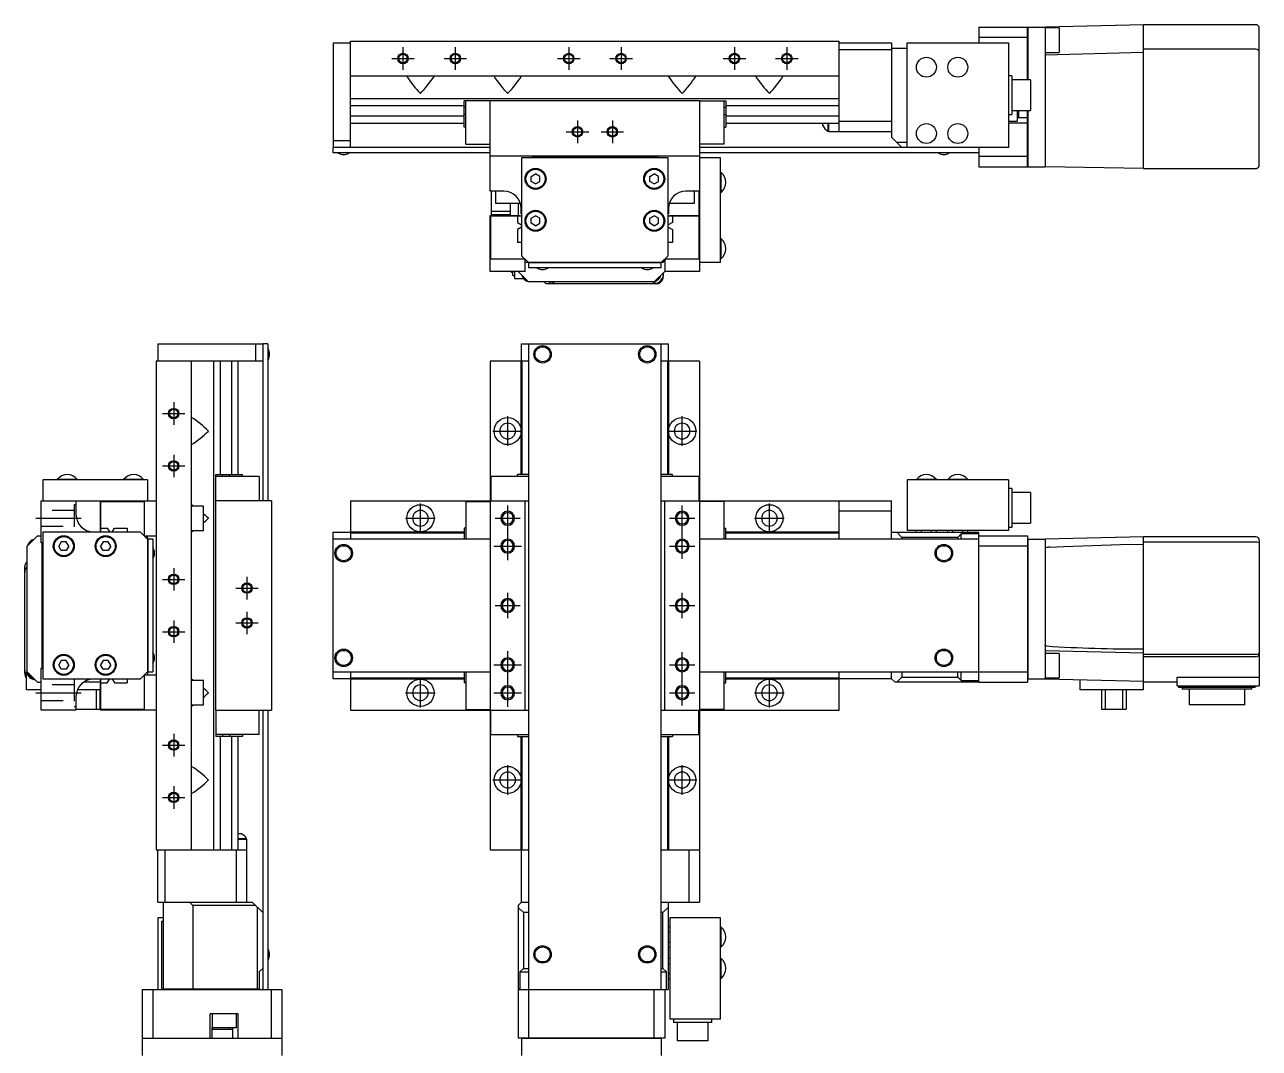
# Model space of a CAD drawing. Extents: x 0 to 723, y -8 to 457.
# Drawn here: x 0 to 353.8, y 163.8 to 457.2 of the extents above; entities that cross this region are included whole.
import ezdxf

# ---------------------------------------------------------------- set-up
doc = ezdxf.new("R2010")
doc.units = 0
doc.header["$LTSCALE"] = 0.5
doc.linetypes.add('CENTER', pattern=[50.8, 31.75, -6.35, 6.35, -6.35])
doc.linetypes.add('DASHED', pattern=[19.05, 12.7, -6.35])
for name, color, linetype in [('MSM_CENTER', 1, 'CENTER'), ('MSM_CONTINUOUS', 7, 'CONTINUOUS'), ('MSM_DASHED', 4, 'DASHED'), ('MSM_NARROW', 5, 'CONTINUOUS')]:
    doc.layers.add(name, color=color, linetype=linetype)

msp = doc.modelspace()

# ---------------------------------------------------------------- linework, layer by layer
at = {"layer": 'MSM_CENTER'}
for p, q in [((108.41, 450.7), (108.41, 444.25)), ((123.41, 450.7), (123.41, 444.25)), ((155.91, 450.7), (155.91, 444.25)), ((170.91, 450.7), (170.91, 444.25)), ((203.41, 450.7), (203.41, 444.25)), ((218.41, 450.7), (218.41, 444.25)), ((105.18, 447.48), (111.64, 447.48)), ((120.18, 447.48), (126.64, 447.48)), ((152.68, 447.48), (159.14, 447.48)), ((167.68, 447.48), (174.14, 447.48)), ((200.18, 447.48), (206.64, 447.48)), ((215.18, 447.48), (221.64, 447.48)), ((158.41, 429.7), (158.41, 423.25)), ((168.41, 429.7), (168.41, 423.25)), ((155.18, 426.48), (161.64, 426.48)), ((165.18, 426.48), (171.64, 426.48)), ((42.7, 348.95), (42.7, 342.49)), ((39.47, 345.72), (45.93, 345.72)), ((138.41, 336.47), (138.41, 344.97)), ((188.41, 336.47), (188.41, 344.97)), ((134.16, 340.72), (142.66, 340.72)), ((184.16, 340.72), (192.66, 340.72)), ((42.7, 333.95), (42.7, 327.49)), ((39.47, 330.72), (45.93, 330.72)), ((113.41, 311.47), (113.41, 319.97)), ((138.41, 303.72), (138.41, 319.34)), ((188.41, 304.1), (188.41, 319.34)), ((213.41, 311.47), (213.41, 319.97)), ((3.2, 315.72), (16.2, 315.72)), ((109.16, 315.72), (117.66, 315.72)), ((134.79, 315.72), (142.03, 315.72)), ((184.79, 315.72), (192.03, 315.72)), ((209.16, 315.72), (217.66, 315.72)), ((134.41, 307.72), (142.41, 307.72)), ((184.79, 307.72), (192.03, 307.72)), ((42.7, 301.45), (42.7, 294.99)), ((39.47, 298.22), (45.93, 298.22)), ((63.7, 298.95), (63.7, 292.49)), ((60.47, 295.72), (66.93, 295.72)), ((138.41, 287.1), (138.41, 294.34)), ((188.41, 287.1), (188.41, 294.34)), ((134.79, 290.72), (142.03, 290.72)), ((184.79, 290.72), (192.03, 290.72)), ((63.7, 288.95), (63.7, 282.49)), ((39.47, 283.22), (45.93, 283.22)), ((42.7, 286.45), (42.7, 279.99)), ((60.47, 285.72), (66.93, 285.72)), ((138.41, 261.72), (138.41, 277.72)), ((188.41, 262.1), (188.41, 277.34)), ((134.41, 273.72), (142.41, 273.72)), ((184.79, 273.72), (192.03, 273.72)), ((113.41, 261.47), (113.41, 269.97)), ((213.41, 261.47), (213.41, 269.97)), ((3.2, 265.72), (16.2, 265.72)), ((109.16, 265.72), (117.66, 265.72)), ((134.41, 265.72), (142.41, 265.72)), ((184.79, 265.72), (192.03, 265.72)), ((209.16, 265.72), (217.66, 265.72)), ((42.7, 253.95), (42.7, 247.49)), ((39.47, 250.72), (45.93, 250.72)), ((138.41, 236.47), (138.41, 244.97)), ((188.41, 236.47), (188.41, 244.97)), ((134.16, 240.72), (142.66, 240.72)), ((184.16, 240.72), (192.66, 240.72)), ((42.7, 238.95), (42.7, 232.49)), ((39.47, 235.72), (45.93, 235.72))]:
    msp.add_line(p, q, dxfattribs=at)
at = {"layer": 'MSM_CONTINUOUS'}
for p, q in [((273.41, 456.48), (287.41, 456.48)), ((273.41, 456.48), (273.41, 451.98)), ((287.41, 456.38), (287.51, 456.48)), ((287.41, 441.4), (287.41, 456.48)), ((287.51, 456.48), (292.41, 456.48)), ((287.51, 456.48), (287.51, 441.4)), ((320.61, 457.18), (292.41, 456.48)), ((292.41, 456.48), (292.41, 416.48)), ((352.81, 457.18), (320.61, 457.18)), ((320.61, 415.98), (320.61, 457.18)), ((287.41, 453.48), (273.41, 453.48)), ((296.41, 456.24), (292.41, 456.24)), ((296.41, 456.24), (296.41, 449.24)), ((353.81, 416.98), (353.81, 456.18)), ((88.41, 451.98), (93.41, 451.98)), ((88.41, 451.98), (88.41, 421.98)), ((93.41, 452.48), (233.41, 452.48)), ((93.41, 421.98), (93.41, 452.48)), ((233.41, 426.48), (233.41, 452.48)), ((233.41, 451.98), (248.41, 451.98)), ((248.41, 449.98), (233.41, 449.98)), ((248.41, 451.98), (248.41, 424.98)), ((248.41, 450.48), (252.91, 450.48)), ((252.91, 421.98), (252.91, 451.98)), ((252.91, 451.98), (281.91, 451.98)), ((281.91, 451.98), (281.91, 421.98)), ((352.81, 450.18), (320.61, 450.18)), ((292.41, 449.24), (296.41, 449.24)), ((320.61, 449.18), (292.41, 448.48)), ((93.41, 442.48), (233.41, 442.48)), ((109.67, 442.48), (109.51, 442.35)), ((117.15, 442.48), (117.31, 442.35)), ((134.67, 442.48), (134.51, 442.35)), ((142.15, 442.48), (142.31, 442.35)), ((184.67, 442.48), (184.51, 442.35)), ((192.15, 442.48), (192.31, 442.35)), ((209.67, 442.48), (209.51, 442.35)), ((217.15, 442.48), (217.31, 442.35)), ((282.91, 442.48), (281.91, 442.48)), ((282.91, 442.48), (282.91, 431.48)), ((288.21, 441.4), (282.91, 441.4)), ((288.21, 441.4), (288.21, 432.55)), ((93.41, 435.98), (233.41, 435.98)), ((125.91, 427.78), (125.91, 435.38)), ((133.41, 435.38), (125.91, 435.38)), ((126.41, 422.98), (126.41, 435.38)), ((133.41, 435.48), (193.41, 435.48)), ((133.41, 409.48), (133.41, 435.48)), ((193.41, 435.48), (193.41, 386.48)), ((193.41, 435.38), (200.91, 435.38)), ((200.41, 422.98), (200.41, 435.38)), ((200.91, 435.38), (200.91, 427.78)), ((93.41, 434.01), (125.91, 434.01)), ((126.41, 433.5), (125.91, 433.5)), ((200.41, 433.5), (200.91, 433.5)), ((200.91, 434.01), (233.41, 434.01)), ((282.91, 432.55), (288.21, 432.55)), ((284.41, 432.55), (284.41, 429.48)), ((284.91, 430.58), (284.91, 432.55)), ((287.41, 416.48), (287.41, 432.55)), ((287.51, 432.55), (287.51, 416.48)), ((125.91, 430.94), (93.41, 430.94)), ((93.41, 428.98), (125.91, 428.98)), ((126.41, 431.45), (125.91, 431.45)), ((200.41, 431.45), (200.91, 431.45)), ((233.41, 430.94), (200.91, 430.94)), ((200.91, 428.98), (233.41, 428.98)), ((228.76, 428.25), (228.76, 428.98)), ((230.21, 426.63), (230.21, 428.98)), ((230.41, 426.48), (230.41, 428.98)), ((233.41, 429.48), (248.41, 429.48)), ((281.91, 431.48), (282.91, 431.48)), ((281.91, 429.48), (284.41, 429.48)), ((287.41, 428.98), (281.91, 428.98)), ((284.41, 431.48), (284.91, 431.48)), ((284.41, 430.58), (287.41, 430.58)), ((126.41, 427.78), (125.91, 427.78)), ((200.41, 427.78), (200.91, 427.78)), ((230.21, 426.63), (230.41, 426.63)), ((248.41, 426.48), (230.41, 426.48)), ((248.41, 424.98), (251.41, 421.98)), ((88.41, 423.98), (93.41, 423.98)), ((88.41, 421.88), (88.51, 421.98)), ((133.41, 421.98), (88.41, 421.98)), ((88.41, 420.48), (88.41, 421.88)), ((126.41, 422.98), (133.41, 422.98)), ((200.41, 422.98), (193.41, 422.98)), ((281.91, 421.98), (193.41, 421.98)), ((249.91, 423.48), (252.91, 423.48)), ((273.41, 421.88), (273.31, 421.98)), ((273.41, 421.98), (273.41, 416.48)), ((133.41, 420.48), (88.41, 420.48)), ((193.41, 419.48), (133.41, 419.48)), ((184.41, 418.98), (142.41, 418.98)), ((142.41, 418.98), (142.41, 390.98)), ((145.41, 419.48), (145.41, 419.18)), ((145.41, 419.18), (181.41, 419.18)), ((181.41, 419.18), (181.41, 419.48)), ((184.41, 390.98), (184.41, 418.98)), ((273.41, 420.48), (193.41, 420.48)), ((199.41, 418.98), (193.41, 418.98)), ((199.41, 388.98), (199.41, 418.98)), ((273.41, 419.48), (287.41, 419.48)), ((145.16, 413.7), (146.41, 414.42)), ((147.66, 413.7), (146.41, 414.42)), ((179.16, 413.7), (180.41, 414.42)), ((181.66, 413.7), (180.41, 414.42)), ((199.57, 414.83), (199.41, 414.83)), ((199.57, 409.13), (199.57, 414.83)), ((273.41, 416.48), (287.41, 416.48)), ((287.51, 416.48), (287.41, 416.58)), ((287.51, 416.48), (292.46, 416.48)), ((320.61, 415.98), (292.41, 416.48)), ((320.61, 415.98), (352.81, 415.98)), ((352.81, 415.98), (352.86, 415.98)), ((352.86, 415.98), (352.91, 415.98)), ((352.91, 415.98), (352.96, 415.99)), ((352.96, 415.99), (353, 415.99)), ((353, 415.99), (353.05, 416)), ((353.05, 416), (353.09, 416.02)), ((353.09, 416.02), (353.14, 416.03)), ((353.14, 416.03), (353.17, 416.04)), ((353.17, 416.04), (353.2, 416.05)), ((353.2, 416.05), (353.23, 416.07)), ((353.23, 416.07), (353.26, 416.08)), ((353.26, 416.08), (353.29, 416.1)), ((353.29, 416.1), (353.32, 416.11)), ((353.32, 416.11), (353.35, 416.13)), ((353.35, 416.13), (353.37, 416.15)), ((353.37, 416.15), (353.4, 416.17)), ((353.4, 416.17), (353.43, 416.19)), ((353.43, 416.19), (353.45, 416.21)), ((353.45, 416.21), (353.48, 416.23)), ((353.48, 416.23), (353.5, 416.25)), ((353.5, 416.25), (353.53, 416.28)), ((353.53, 416.28), (353.55, 416.3)), ((353.55, 416.3), (353.57, 416.32)), ((353.57, 416.32), (353.59, 416.35)), ((353.59, 416.35), (353.61, 416.38)), ((353.61, 416.38), (353.63, 416.4)), ((353.63, 416.4), (353.65, 416.43)), ((353.65, 416.43), (353.67, 416.46)), ((353.67, 416.46), (353.69, 416.5)), ((353.69, 416.5), (353.71, 416.54)), ((353.71, 416.54), (353.73, 416.57)), ((353.73, 416.57), (353.74, 416.61)), ((353.74, 416.61), (353.76, 416.65)), ((353.76, 416.65), (353.77, 416.69)), ((353.77, 416.69), (353.78, 416.73)), ((353.78, 416.73), (353.79, 416.76)), ((353.79, 416.79), (353.8, 416.82)), ((353.79, 416.76), (353.79, 416.79)), ((353.8, 416.85), (353.81, 416.88)), ((353.8, 416.82), (353.8, 416.85)), ((353.81, 416.97), (353.81, 416.98)), ((353.81, 416.94), (353.81, 416.97)), ((353.81, 416.91), (353.81, 416.94)), ((353.81, 416.88), (353.81, 416.91)), ((145.16, 412.25), (145.16, 413.7)), ((146.41, 411.53), (145.16, 412.25)), ((146.41, 411.53), (147.66, 412.25)), ((147.66, 412.25), (147.66, 413.7)), ((179.16, 412.25), (179.16, 413.7)), ((180.41, 411.53), (179.16, 412.25)), ((180.41, 411.53), (181.66, 412.25)), ((181.66, 412.25), (181.66, 413.7)), ((137.31, 409.48), (133.41, 409.48)), ((133.71, 409.48), (133.71, 402.68)), ((134.91, 409.48), (134.91, 405.98)), ((193.41, 409.48), (189.51, 409.48)), ((191.91, 405.98), (191.91, 409.48)), ((193.31, 402.48), (193.31, 409.48)), ((199.41, 409.13), (199.57, 409.13)), ((139.21, 403.68), (133.71, 403.68)), ((134.91, 405.98), (141.91, 405.98)), ((139.21, 402.48), (139.21, 405.98)), ((141.41, 405.98), (141.41, 402.48)), ((141.91, 405.98), (141.91, 406.43)), ((142.31, 402.98), (142.31, 404.48)), ((184.51, 404.48), (184.51, 402.98)), ((184.91, 406.43), (184.91, 405.98)), ((184.91, 405.98), (191.91, 405.98)), ((133.41, 402.48), (142.01, 402.48)), ((133.41, 386.48), (133.41, 402.48)), ((133.61, 389.98), (133.61, 402.38)), ((133.61, 402.38), (142.41, 402.38)), ((139.21, 402.68), (133.71, 402.68)), ((134.91, 402.48), (134.91, 402.68)), ((141.21, 402.38), (141.21, 400.5)), ((141.21, 400.5), (142.41, 399.81)), ((142.01, 402.48), (142.01, 402.38)), ((142.31, 402.98), (142.41, 402.98)), ((145.16, 401.7), (146.41, 402.42)), ((145.16, 400.25), (145.16, 401.7)), ((146.41, 399.53), (145.16, 400.25)), ((147.66, 401.7), (146.41, 402.42)), ((146.41, 399.53), (147.66, 400.25)), ((147.66, 400.25), (147.66, 401.7)), ((179.16, 401.7), (180.41, 402.42)), ((179.16, 400.25), (179.16, 401.7)), ((180.41, 399.53), (179.16, 400.25)), ((181.66, 401.7), (180.41, 402.42)), ((180.41, 399.53), (181.66, 400.25)), ((181.66, 400.25), (181.66, 401.7)), ((184.41, 402.98), (184.51, 402.98)), ((184.41, 402.38), (193.21, 402.38)), ((185.61, 400.5), (184.42, 399.81)), ((184.81, 402.48), (193.41, 402.48)), ((184.81, 402.38), (184.81, 402.48)), ((185.61, 402.38), (185.61, 400.5)), ((193.21, 402.38), (193.21, 389.98)), ((142.41, 399.14), (141.21, 398.45)), ((141.21, 398.45), (141.21, 394.78)), ((184.42, 399.14), (185.61, 398.45)), ((185.61, 398.45), (185.61, 394.78)), ((142.41, 394.78), (141.21, 394.78)), ((185.61, 394.78), (184.41, 394.78)), ((199.57, 395.83), (199.41, 395.83)), ((199.57, 390.13), (199.57, 395.83)), ((143.41, 389.98), (133.61, 389.98)), ((142.41, 390.98), (144.41, 388.98)), ((143.41, 389.78), (143.61, 389.78)), ((143.41, 386.48), (143.41, 389.78)), ((182.41, 388.98), (184.41, 390.98)), ((183.41, 389.48), (182.91, 388.98)), ((183.21, 389.78), (183.41, 389.78)), ((193.21, 389.98), (183.41, 389.98)), ((183.41, 389.78), (183.41, 386.48)), ((199.41, 390.13), (199.57, 390.13)), ((143.41, 386.48), (133.41, 386.48)), ((139.41, 386.48), (139.41, 386.3)), ((139.41, 386.3), (139.91, 386.3)), ((139.91, 385.3), (139.91, 386.48)), ((140.41, 386.48), (140.41, 384.48)), ((144.41, 383.48), (141.41, 386.48)), ((182.91, 388.98), (143.41, 388.98)), ((144.41, 388.98), (144.41, 387.48)), ((182.41, 388.88), (144.41, 388.88)), ((182.41, 387.48), (144.41, 387.48)), ((180.41, 383.48), (183.41, 386.48)), ((182.41, 387.48), (182.41, 388.98)), ((183.11, 385.28), (183.11, 386.18)), ((193.41, 386.48), (183.41, 386.48)), ((199.41, 388.98), (193.41, 388.98)), ((139.91, 385.3), (140.41, 385.3)), ((140.41, 384.48), (142.91, 384.48)), ((180.41, 383.48), (144.41, 383.48)), ((149.46, 382.98), (181.59, 382.98)), ((150.99, 382.98), (151.09, 383.05)), ((151.09, 383.05), (151.51, 383.36)), ((151.51, 383.36), (151.59, 383.4)), ((151.59, 383.4), (151.65, 383.42)), ((151.65, 383.42), (151.7, 383.44)), ((151.7, 383.44), (151.74, 383.45)), ((151.74, 383.45), (151.77, 383.46)), ((151.77, 383.46), (151.8, 383.46)), ((151.8, 383.46), (151.82, 383.47)), ((151.82, 383.47), (151.84, 383.47)), ((151.84, 383.47), (151.85, 383.47)), ((151.85, 383.47), (151.86, 383.47)), ((151.86, 383.47), (151.87, 383.47)), ((151.87, 383.47), (151.88, 383.47)), ((151.88, 383.47), (151.88, 383.47)), ((151.88, 383.47), (151.88, 383.47)), ((151.88, 383.47), (151.89, 383.47)), ((151.89, 383.47), (151.89, 383.48)), ((151.89, 383.48), (151.89, 383.48)), ((151.89, 383.48), (151.89, 383.48)), ((151.89, 383.48), (151.89, 383.48)), ((151.89, 383.48), (151.9, 383.48)), ((151.9, 383.48), (151.9, 383.48)), ((151.9, 383.48), (151.9, 383.48)), ((151.9, 383.48), (151.9, 383.48)), ((151.9, 383.48), (151.9, 383.48)), ((151.9, 383.48), (151.9, 383.48)), ((151.9, 383.48), (151.9, 383.48)), ((151.9, 383.48), (151.9, 383.48)), ((151.9, 383.48), (151.9, 383.48)), ((151.9, 383.48), (151.9, 383.48)), ((151.9, 383.48), (151.9, 383.48)), ((151.9, 383.48), (151.9, 383.48)), ((151.9, 383.48), (151.9, 383.48)), ((151.9, 383.48), (151.91, 383.48)), ((151.91, 383.48), (151.91, 383.48)), ((151.91, 383.48), (151.91, 383.48)), ((151.91, 383.48), (151.91, 383.48)), ((151.91, 383.48), (151.91, 383.48)), ((151.91, 383.48), (151.91, 383.48)), ((151.91, 383.48), (151.91, 383.48)), ((151.91, 383.48), (151.91, 383.48)), ((151.91, 383.48), (151.91, 383.48)), ((151.91, 383.48), (151.91, 383.48)), ((151.91, 383.48), (151.91, 383.48)), ((151.91, 383.48), (151.91, 383.48)), ((179.91, 383.48), (179.91, 383.48)), ((179.91, 383.48), (179.91, 383.48)), ((179.91, 383.48), (179.91, 383.48)), ((179.91, 383.48), (179.92, 383.48)), ((179.92, 383.48), (179.92, 383.48)), ((179.92, 383.48), (179.92, 383.48)), ((179.92, 383.48), (179.92, 383.48)), ((179.92, 383.48), (179.92, 383.48)), ((179.92, 383.48), (179.92, 383.48)), ((179.92, 383.48), (179.92, 383.48)), ((179.92, 383.48), (179.92, 383.48)), ((179.92, 383.48), (179.92, 383.48)), ((179.92, 383.48), (179.92, 383.48)), ((179.92, 383.48), (179.92, 383.48)), ((179.92, 383.48), (179.92, 383.48)), ((179.92, 383.48), (179.93, 383.48)), ((179.93, 383.48), (179.93, 383.48)), ((179.93, 383.48), (179.93, 383.48)), ((179.93, 383.48), (179.93, 383.48)), ((179.93, 383.48), (179.93, 383.48)), ((179.93, 383.48), (179.93, 383.48)), ((179.93, 383.48), (179.94, 383.48)), ((179.94, 383.48), (179.94, 383.48)), ((179.94, 383.48), (179.94, 383.47)), ((179.94, 383.47), (179.95, 383.47)), ((179.95, 383.47), (179.95, 383.47)), ((179.95, 383.47), (179.95, 383.47)), ((179.95, 383.47), (179.96, 383.47)), ((179.96, 383.47), (179.96, 383.47)), ((179.96, 383.47), (179.97, 383.47)), ((179.97, 383.47), (179.98, 383.47)), ((179.98, 383.47), (179.99, 383.47)), ((179.99, 383.47), (180.02, 383.47)), ((180.02, 383.47), (180.05, 383.47)), ((180.05, 383.47), (180.08, 383.46)), ((180.08, 383.46), (180.13, 383.45)), ((180.13, 383.45), (180.36, 383.38)), ((180.36, 383.38), (180.64, 383.24)), ((180.64, 383.24), (180.86, 383.09)), ((180.86, 383.09), (181.02, 382.98)), ((38.2, 365.72), (38.2, 360.72)), ((38.2, 365.72), (68.2, 365.72)), ((66.2, 360.72), (66.2, 365.72)), ((68.3, 365.72), (68.2, 365.62)), ((68.2, 365.72), (68.2, 320.72)), ((69.7, 365.72), (68.3, 365.72)), ((69.7, 365.72), (69.7, 320.72)), ((142.41, 360.72), (142.41, 365.72)), ((142.41, 365.72), (184.41, 365.72)), ((144.41, 365.72), (144.41, 166.72)), ((182.41, 180.72), (182.41, 365.72)), ((184.41, 365.72), (184.41, 360.72)), ((37.7, 360.72), (37.7, 220.72)), ((68.2, 360.72), (37.7, 360.72)), ((47.7, 360.72), (47.7, 220.72)), ((54.2, 220.72), (54.2, 360.72)), ((56.16, 328.22), (56.16, 360.72)), ((59.24, 360.72), (59.24, 328.22)), ((61.2, 328.22), (61.2, 360.72)), ((144.41, 360.72), (133.41, 360.72)), ((133.41, 360.72), (133.41, 220.72)), ((142.31, 328.22), (142.31, 360.72)), ((142.61, 328.22), (142.61, 360.72)), ((193.41, 360.72), (182.41, 360.72)), ((184.21, 360.72), (184.21, 328.22)), ((184.51, 360.72), (184.51, 328.22)), ((193.41, 360.72), (193.41, 205.72)), ((47.7, 344.46), (47.83, 344.62)), ((47.7, 336.98), (47.83, 336.82)), ((5.2, 326.72), (5.2, 320.72)), ((35.2, 326.72), (5.2, 326.72)), ((15.05, 326.88), (9.35, 326.88)), ((9.35, 326.88), (9.35, 326.72)), ((15.05, 326.72), (15.05, 326.88)), ((34.05, 326.88), (28.35, 326.88)), ((28.35, 326.88), (28.35, 326.72)), ((34.05, 326.72), (34.05, 326.88)), ((35.2, 326.72), (35.2, 320.72)), ((54.8, 328.22), (62.4, 328.22)), ((54.8, 320.72), (54.8, 328.22)), ((67.2, 327.72), (54.8, 327.72)), ((56.68, 327.72), (56.68, 328.22)), ((58.72, 327.72), (58.72, 328.22)), ((62.4, 327.72), (62.4, 328.22)), ((67.2, 327.72), (67.2, 320.72)), ((144.41, 327.72), (133.61, 327.72)), ((133.61, 327.72), (133.61, 320.72)), ((144.41, 328.22), (141.21, 328.22)), ((141.21, 327.72), (141.21, 328.22)), ((185.61, 328.22), (182.41, 328.22)), ((193.21, 327.72), (182.41, 327.72)), ((185.61, 327.72), (185.61, 328.22)), ((193.21, 327.72), (193.21, 320.72)), ((252.91, 326.72), (252.91, 312.22)), ((281.91, 326.72), (252.91, 326.72)), ((261.26, 326.88), (255.56, 326.88)), ((255.56, 326.88), (255.56, 326.72)), ((261.26, 326.72), (261.26, 326.88)), ((270.26, 326.88), (264.56, 326.88)), ((264.56, 326.88), (264.56, 326.72)), ((270.26, 326.72), (270.26, 326.88)), ((281.91, 326.72), (281.91, 312.22)), ((282.91, 324.22), (281.91, 324.22)), ((282.91, 324.22), (282.91, 313.22)), ((288.21, 323.15), (282.91, 323.15)), ((288.21, 323.15), (288.21, 314.3)), ((4.7, 308.72), (4.7, 320.72)), ((4.7, 320.72), (37.7, 320.72)), ((14.7, 320.72), (14.7, 316.82)), ((21.7, 320.62), (14.7, 320.62)), ((21.7, 312.12), (21.7, 320.72)), ((21.8, 320.52), (34.2, 320.52)), ((21.8, 311.72), (21.8, 320.52)), ((34.2, 320.52), (34.2, 310.72)), ((47.7, 319.46), (47.83, 319.62)), ((51.2, 319.22), (47.7, 319.22)), ((51.2, 312.22), (51.2, 319.22)), ((70.7, 320.72), (54.7, 320.72)), ((54.7, 320.72), (54.7, 260.72)), ((70.7, 320.72), (70.7, 260.72)), ((93.41, 320.72), (93.41, 309.72)), ((93.41, 320.72), (144.41, 320.72)), ((126.41, 320.52), (126.41, 309.72)), ((126.41, 320.52), (133.41, 320.52)), ((143.41, 260.72), (143.41, 320.72)), ((182.41, 320.72), (248.41, 320.72)), ((183.41, 260.72), (183.41, 320.72)), ((200.41, 320.52), (193.41, 320.52)), ((200.41, 309.72), (200.41, 320.52)), ((233.41, 309.72), (233.41, 320.72)), ((248.41, 309.72), (248.41, 320.72)), ((248.41, 317.72), (233.41, 317.72)), ((5.2, 311.72), (5.2, 269.72)), ((33.2, 311.72), (5.2, 311.72)), ((19.7, 311.82), (21.2, 311.82)), ((21.2, 311.72), (21.2, 311.82)), ((21.8, 312.12), (21.7, 312.12)), ((21.8, 312.92), (23.68, 312.92)), ((23.68, 312.92), (24.36, 311.73)), ((25.04, 311.73), (25.72, 312.92)), ((25.72, 312.92), (29.4, 312.92)), ((29.4, 312.92), (29.4, 311.72)), ((35.2, 309.72), (33.2, 311.72)), ((47.7, 312.22), (51.2, 312.22)), ((47.7, 311.98), (47.83, 311.82)), ((88.41, 311.72), (93.41, 311.72)), ((88.41, 269.72), (88.41, 311.72)), ((93.41, 311.82), (125.91, 311.82)), ((93.41, 311.52), (125.91, 311.52)), ((126.41, 312.92), (125.91, 312.92)), ((125.91, 312.92), (125.91, 309.72)), ((200.41, 312.92), (200.91, 312.92)), ((200.91, 309.72), (200.91, 312.92)), ((200.91, 311.82), (233.41, 311.82)), ((200.91, 311.52), (233.41, 311.52)), ((248.41, 311.72), (273.41, 311.72)), ((249.91, 311.72), (251.41, 310.22)), ((281.91, 312.22), (252.91, 312.22)), ((255.52, 311.72), (255.52, 312.22)), ((256.97, 311.72), (256.97, 312.22)), ((259.85, 311.72), (259.85, 312.22)), ((261.3, 311.72), (261.3, 312.22)), ((264.52, 311.72), (264.52, 312.22)), ((265.97, 311.72), (265.97, 312.22)), ((268.85, 311.72), (268.85, 312.22)), ((270.3, 311.72), (270.3, 312.22)), ((273.41, 268.72), (273.41, 311.72)), ((281.91, 313.22), (282.91, 313.22)), ((282.91, 314.3), (288.21, 314.3)), ((3.7, 310.72), (0.7, 307.72)), ((3.7, 310.72), (4.7, 310.72)), ((5, 308.72), (4.7, 308.72)), ((5, 272.72), (5, 308.72)), ((10.48, 308.97), (9.76, 307.72)), ((11.92, 308.97), (10.48, 308.97)), ((12.64, 307.72), (11.92, 308.97)), ((22.48, 308.97), (21.76, 307.72)), ((23.92, 308.97), (22.48, 308.97)), ((24.64, 307.72), (23.92, 308.97)), ((34.4, 310.52), (34.4, 310.72)), ((34.4, 310.72), (37.7, 310.72)), ((34.7, 310.72), (35.2, 310.22)), ((35.2, 310.22), (35.2, 270.72)), ((36.7, 309.72), (35.2, 309.72)), ((35.3, 309.72), (35.3, 271.72)), ((36.7, 309.72), (36.7, 271.72)), ((133.41, 309.72), (88.41, 309.72)), ((273.41, 309.72), (193.41, 309.72)), ((267.41, 310.22), (251.41, 310.22)), ((251.41, 310.22), (251.41, 309.72)), ((268.41, 311.22), (267.41, 310.22)), ((267.41, 309.72), (267.41, 310.22)), ((268.41, 309.72), (268.41, 311.22)), ((273.41, 311.22), (268.41, 311.22)), ((273.41, 310.72), (287.41, 310.72)), ((287.41, 310.72), (287.41, 268.72)), ((287.51, 309.72), (287.41, 309.62)), ((287.51, 309.72), (292.41, 309.72)), ((287.51, 309.72), (287.51, 269.72)), ((320.61, 310.42), (292.41, 309.72)), ((292.41, 309.72), (292.41, 269.72)), ((297.8, 307.67), (305.93, 307.95)), ((305.93, 307.95), (314.06, 308.18)), ((314.06, 308.18), (320.61, 308.34)), ((352.81, 310.42), (320.61, 310.42)), ((320.61, 266.52), (320.61, 310.42)), ((352.81, 308.9), (320.61, 308.9)), ((353.63, 308.81), (353.73, 308.77)), ((353.73, 308.77), (353.8, 308.7)), ((353.8, 308.7), (353.81, 308.67)), ((353.81, 309.42), (353.81, 267.72)), ((0.7, 271.72), (0.7, 307.72)), ((10.48, 306.47), (9.76, 307.72)), ((11.92, 306.47), (10.48, 306.47)), ((12.64, 307.72), (11.92, 306.47)), ((22.48, 306.47), (21.76, 307.72)), ((23.92, 306.47), (22.48, 306.47)), ((24.64, 307.72), (23.92, 306.47)), ((287.41, 307.72), (273.41, 307.72)), ((292.41, 307.22), (292.51, 307.28)), ((293.74, 307.44), (297.8, 307.67)), ((0, 271.22), (0, 301.92)), ((292.43, 279.2), (292.41, 279.22)), ((320.61, 277.02), (292.41, 277.72)), ((296.41, 276.96), (292.41, 276.96)), ((292.53, 279.17), (292.43, 279.2)), ((292.68, 279.15), (292.53, 279.17)), ((292.81, 279.13), (292.68, 279.15)), ((296.41, 276.96), (296.41, 269.96)), ((320.61, 276.77), (352.81, 276.77)), ((352.81, 276.02), (320.61, 276.02)), ((353.62, 276.89), (353.72, 276.95)), ((353.72, 276.95), (353.79, 277.03)), ((353.79, 277.03), (353.81, 277.12)), ((4.7, 260.72), (4.7, 272.72)), ((4.7, 272.72), (5, 272.72)), ((10.48, 274.97), (9.76, 273.72)), ((10.48, 272.47), (9.76, 273.72)), ((11.92, 274.97), (10.48, 274.97)), ((11.92, 272.47), (10.48, 272.47)), ((12.64, 273.72), (11.92, 274.97)), ((12.64, 273.72), (11.92, 272.47)), ((22.48, 274.97), (21.76, 273.72)), ((22.48, 272.47), (21.76, 273.72)), ((23.92, 274.97), (22.48, 274.97)), ((23.92, 272.47), (22.48, 272.47)), ((24.64, 273.72), (23.92, 274.97)), ((24.64, 273.72), (23.92, 272.47)), ((0.5, 266.52), (0.5, 271.58)), ((3.7, 268.72), (0.7, 271.72)), ((5.2, 269.72), (33.2, 269.72)), ((21.2, 269.62), (19.7, 269.62)), ((21.2, 269.62), (21.2, 269.72)), ((21.7, 260.72), (21.7, 269.32)), ((21.7, 269.32), (21.8, 269.32)), ((21.8, 260.92), (21.8, 269.72)), ((23.68, 268.52), (24.36, 269.72)), ((25.04, 269.72), (25.72, 268.52)), ((29.4, 269.72), (29.4, 268.52)), ((33.2, 269.72), (35.2, 271.72)), ((34.2, 270.72), (34.2, 260.92)), ((34.4, 270.72), (34.4, 270.92)), ((37.7, 270.72), (34.4, 270.72)), ((35.2, 271.72), (36.7, 271.72)), ((47.7, 269.46), (47.83, 269.62)), ((51.2, 269.22), (47.7, 269.22)), ((51.2, 262.22), (51.2, 269.22)), ((88.41, 271.72), (133.41, 271.72)), ((93.41, 269.72), (88.41, 269.72)), ((93.41, 271.72), (93.41, 260.72)), ((125.91, 269.92), (93.41, 269.92)), ((125.91, 269.62), (93.41, 269.62)), ((125.91, 271.72), (125.91, 268.52)), ((126.41, 271.72), (126.41, 260.92)), ((193.41, 271.72), (287.41, 271.72)), ((200.41, 260.92), (200.41, 271.72)), ((200.91, 268.52), (200.91, 271.72)), ((233.41, 269.92), (200.91, 269.92)), ((233.41, 269.62), (200.91, 269.62)), ((233.41, 260.72), (233.41, 271.72)), ((248.41, 269.72), (233.41, 269.72)), ((248.41, 269.72), (248.41, 271.72)), ((248.41, 269.72), (249.41, 268.72)), ((251.41, 270.22), (249.91, 268.72)), ((251.41, 271.72), (251.41, 270.22)), ((251.41, 270.22), (267.41, 270.22)), ((267.41, 270.22), (267.41, 271.72)), ((267.41, 270.22), (268.41, 269.22)), ((268.41, 269.22), (268.41, 271.72)), ((268.41, 269.22), (273.31, 269.22)), ((273.31, 269.22), (273.41, 269.36)), ((273.31, 268.72), (273.31, 269.22)), ((287.41, 269.82), (287.51, 269.72)), ((287.51, 269.72), (292.41, 269.72)), ((292.41, 269.96), (296.41, 269.96)), ((292.41, 269.72), (320.61, 269.02)), ((302.46, 266.52), (302.46, 269.47)), ((330.31, 267.72), (330.31, 270.22)), ((330.31, 270.22), (353.81, 270.22)), ((4.7, 266.52), (0.5, 266.52)), ((3.7, 268.72), (4.7, 268.72)), ((21.7, 266.52), (15.08, 266.52)), ((21.7, 268.72), (16.84, 268.72)), ((20.5, 266.52), (20.5, 261.02)), ((21.5, 266.52), (21.5, 261.02)), ((21.8, 268.52), (23.68, 268.52)), ((25.72, 268.52), (29.4, 268.52)), ((126.41, 268.52), (125.91, 268.52)), ((200.41, 268.52), (200.91, 268.52)), ((273.31, 268.72), (249.41, 268.72)), ((273.41, 268.82), (273.31, 268.72)), ((273.41, 268.72), (287.41, 268.72)), ((320.61, 266.52), (302.46, 266.52)), ((308.61, 266.52), (308.61, 261.02)), ((309.61, 266.52), (309.61, 261.02)), ((314.61, 266.52), (314.61, 261.02)), ((315.61, 266.52), (315.61, 261.02)), ((330.31, 268.72), (320.61, 268.72)), ((330.31, 267.72), (353.81, 267.72)), ((330.67, 267.72), (330.67, 267.22)), ((352.66, 267.22), (330.67, 267.22)), ((331.67, 267.22), (331.67, 266.72)), ((351.66, 266.72), (331.67, 266.72)), ((333.67, 266.72), (333.67, 262.22)), ((349.66, 262.22), (349.66, 266.72)), ((351.66, 266.72), (351.66, 267.22)), ((352.66, 267.22), (352.66, 267.72)), ((14.7, 264.62), (14.7, 260.72)), ((21.7, 262.22), (21.5, 262.22)), ((47.7, 262.22), (51.2, 262.22)), ((47.7, 261.98), (47.83, 261.82)), ((349.66, 262.22), (333.67, 262.22)), ((14.7, 260.72), (4.7, 260.72)), ((14.7, 261.02), (21.5, 261.02)), ((37.7, 260.72), (21.7, 260.72)), ((34.2, 260.92), (21.8, 260.92)), ((54.7, 260.72), (70.7, 260.72)), ((54.8, 260.72), (54.8, 253.22)), ((67.2, 253.72), (67.2, 260.72)), ((68.2, 260.72), (68.2, 180.72)), ((69.7, 260.72), (69.7, 180.72)), ((93.41, 260.72), (144.41, 260.72)), ((126.41, 260.92), (133.41, 260.92)), ((133.61, 253.72), (133.61, 260.72)), ((182.41, 260.72), (233.41, 260.72)), ((193.21, 253.72), (193.21, 260.72)), ((200.41, 260.92), (193.41, 260.92)), ((308.61, 261.02), (315.61, 261.02)), ((67.2, 253.72), (54.8, 253.72)), ((62.4, 253.22), (54.8, 253.22)), ((56.16, 220.72), (56.16, 253.22)), ((56.68, 253.72), (56.68, 253.22)), ((58.72, 253.72), (58.72, 253.22)), ((59.24, 253.22), (59.24, 220.72)), ((61.2, 220.72), (61.2, 253.22)), ((62.4, 253.72), (62.4, 253.22)), ((133.61, 253.72), (144.41, 253.72)), ((141.21, 253.72), (141.21, 253.22)), ((141.21, 253.22), (144.41, 253.22)), ((142.31, 220.72), (142.31, 253.22)), ((142.61, 220.72), (142.61, 253.22)), ((182.41, 253.72), (193.21, 253.72)), ((182.41, 253.22), (185.61, 253.22)), ((184.21, 253.22), (184.21, 220.72)), ((184.51, 253.22), (184.51, 220.72)), ((185.61, 253.72), (185.61, 253.22)), ((47.7, 244.46), (47.83, 244.62)), ((47.7, 236.98), (47.83, 236.82)), ((61.2, 225.37), (61.92, 225.37)), ((61.2, 223.92), (63.55, 223.92)), ((61.2, 223.72), (63.7, 223.72)), ((63.55, 223.72), (63.55, 223.92)), ((63.7, 205.72), (63.7, 223.72)), ((37.7, 220.72), (63.7, 220.72)), ((38.2, 205.72), (38.2, 220.72)), ((40.2, 220.72), (40.2, 205.72)), ((60.7, 205.72), (60.7, 220.72)), ((133.41, 220.72), (144.41, 220.72)), ((142.41, 205.72), (142.41, 220.72)), ((182.41, 220.72), (193.41, 220.72)), ((190.41, 205.72), (190.41, 220.72)), ((38.2, 205.72), (65.2, 205.72)), ((39.7, 205.72), (39.7, 180.82)), ((47.2, 205.72), (48.2, 204.72)), ((68.2, 202.72), (65.2, 205.72)), ((142.41, 205.72), (141.41, 204.72)), ((142.41, 205.72), (144.41, 205.72)), ((182.41, 205.72), (193.41, 205.72)), ((184.41, 205.72), (184.41, 180.72)), ((48.2, 204.72), (48.2, 180.82)), ((66.2, 204.72), (48.2, 204.72)), ((66.7, 180.82), (66.7, 204.22)), ((141.41, 204.72), (141.41, 180.82)), ((142.91, 202.72), (141.41, 204.22)), ((142.91, 202.72), (142.91, 186.72)), ((144.41, 202.72), (142.91, 202.72)), ((182.91, 202.72), (182.41, 202.72)), ((184.41, 204.22), (182.91, 202.72)), ((182.91, 186.72), (182.91, 202.72)), ((39.7, 201.22), (38.2, 201.22)), ((38.2, 201.22), (38.2, 180.72)), ((39.2, 200.22), (39.2, 180.72)), ((39.2, 200.22), (39.7, 200.22)), ((184.41, 198.61), (184.91, 198.61)), ((199.41, 201.22), (184.91, 201.22)), ((184.91, 201.22), (184.91, 172.22)), ((199.41, 172.22), (199.41, 201.22)), ((199.57, 198.57), (199.41, 198.57)), ((199.57, 192.87), (199.57, 198.57)), ((184.41, 197.16), (184.91, 197.16)), ((184.41, 194.28), (184.91, 194.28)), ((184.41, 192.83), (184.91, 192.83)), ((199.41, 192.87), (199.57, 192.87)), ((184.41, 189.61), (184.91, 189.61)), ((184.41, 188.16), (184.91, 188.16)), ((199.57, 189.57), (199.41, 189.57)), ((199.57, 183.87), (199.57, 189.57)), ((68.2, 186.72), (67.2, 185.72)), ((67.2, 185.72), (67.2, 180.72)), ((142.91, 186.72), (141.91, 185.72)), ((141.91, 185.72), (141.91, 180.82)), ((141.91, 185.72), (144.41, 185.72)), ((142.91, 186.72), (144.41, 186.72)), ((182.41, 186.72), (182.91, 186.72)), ((182.41, 185.72), (183.91, 185.72)), ((183.91, 185.72), (182.91, 186.72)), ((183.91, 180.72), (183.91, 185.72)), ((184.41, 185.28), (184.91, 185.28)), ((33.7, 180.72), (33.7, 166.72)), ((33.7, 180.72), (73.7, 180.72)), ((36.7, 180.72), (36.7, 166.72)), ((39.8, 180.72), (39.7, 180.82)), ((39.7, 180.82), (67.2, 180.82)), ((48.2, 180.82), (48.24, 180.72)), ((66.66, 180.72), (66.7, 180.82)), ((68.3, 180.72), (68.2, 180.82)), ((70.7, 166.72), (70.7, 180.72)), ((73.7, 180.72), (73.7, 166.72)), ((141.41, 180.82), (141.91, 180.82)), ((141.41, 180.82), (141.51, 180.72)), ((141.41, 180.72), (184.41, 180.72)), ((141.41, 180.72), (141.41, 166.72)), ((141.91, 180.82), (142.05, 180.72)), ((180.41, 166.72), (180.41, 180.72)), ((183.41, 180.72), (183.41, 166.72)), ((184.41, 183.83), (184.91, 183.83)), ((199.41, 183.87), (199.57, 183.87)), ((61.2, 173.72), (53.2, 173.72)), ((53.2, 166.72), (53.2, 173.72)), ((53.7, 173.72), (53.7, 169.72)), ((60.7, 169.72), (60.7, 173.72)), ((61.2, 166.72), (61.2, 173.72)), ((199.41, 172.22), (184.91, 172.22)), ((185.91, 172.22), (185.91, 171.22)), ((196.91, 171.22), (185.91, 171.22)), ((186.99, 171.22), (186.99, 165.92)), ((195.84, 165.92), (195.84, 171.22)), ((196.91, 171.22), (196.91, 172.22)), ((33.8, 166.72), (33.7, 166.62)), ((33.7, 166.72), (73.7, 166.72)), ((33.7, 166.62), (33.7, 161.72)), ((73.7, 166.62), (33.7, 166.62)), ((60.7, 169.72), (53.7, 169.72)), ((53.74, 166.72), (53.74, 169.72)), ((59.59, 169.22), (53.74, 169.22)), ((58.7, 169.22), (58.7, 169.72)), ((59.59, 169.72), (59.59, 166.72)), ((73.7, 166.62), (73.6, 166.72)), ((73.7, 166.62), (73.7, 161.72)), ((183.41, 166.72), (141.41, 166.72)), ((142.51, 166.72), (142.41, 166.62)), ((142.41, 166.62), (142.41, 161.72)), ((182.41, 166.62), (142.41, 166.62)), ((182.41, 166.62), (182.31, 166.72)), ((182.41, 166.62), (182.41, 161.72)), ((195.84, 165.92), (186.99, 165.92))]:
    msp.add_line(p, q, dxfattribs=at)
for centre, radius in [((108.41, 447.48), 1.23), ((123.41, 447.48), 1.23), ((155.91, 447.48), 1.23), ((170.91, 447.48), 1.23), ((203.41, 447.48), 1.23), ((218.41, 447.48), 1.23), ((258.41, 444.98), 2.85), ((267.41, 444.98), 2.85), ((258.41, 425.98), 2.85), ((267.41, 425.98), 2.85), ((158.41, 426.48), 1.23), ((168.41, 426.48), 1.23), ((146.41, 412.98), 3), ((146.41, 412.98), 2.75), ((180.41, 412.98), 3), ((180.41, 412.98), 2.75), ((146.41, 400.98), 3), ((146.41, 400.98), 2.75), ((180.41, 400.98), 3), ((180.41, 400.98), 2.75), ((148.41, 362.72), 2.5), ((148.41, 362.72), 2.15), ((178.41, 362.72), 2.5), ((178.41, 362.72), 2.15), ((42.7, 345.72), 1.23), ((138.41, 340.72), 3.9), ((188.41, 340.72), 3.9), ((42.7, 330.72), 1.23), ((113.41, 315.72), 3.9), ((213.41, 315.72), 3.9), ((11.2, 307.72), 3), ((11.2, 307.72), 2.75), ((23.2, 307.72), 3), ((23.2, 307.72), 2.75), ((91.41, 305.72), 2.5), ((91.41, 305.72), 2.15), ((263.41, 305.72), 2.5), ((263.41, 305.72), 2.15), ((42.7, 298.22), 1.23), ((63.7, 295.72), 1.23), ((63.7, 285.72), 1.23), ((42.7, 283.22), 1.23), ((11.2, 273.72), 3), ((11.2, 273.72), 2.75), ((23.2, 273.72), 3), ((23.2, 273.72), 2.75), ((91.41, 275.72), 2.5), ((91.41, 275.72), 2.15), ((263.41, 275.72), 2.5), ((263.41, 275.72), 2.15), ((113.41, 265.72), 3.9), ((213.41, 265.72), 3.9), ((42.7, 250.72), 1.23), ((138.41, 240.72), 3.9), ((188.41, 240.72), 3.9), ((42.7, 235.72), 1.23), ((148.41, 190.72), 2.5), ((148.41, 190.72), 2.15), ((178.41, 190.72), 2.5), ((178.41, 190.72), 2.15)]:
    msp.add_circle(centre, radius, dxfattribs=at)
at = {"layer": 'MSM_CONTINUOUS', "extrusion": (0, 0, -1)}
for centre, radius in [((-138.41, 340.72), 2.25), ((-188.41, 340.72), 2.25), ((-113.41, 315.72), 2.25), ((-138.41, 315.72), 1.62), ((-188.41, 315.72), 1.62), ((-213.41, 315.72), 2.25), ((-138.41, 307.72), 1.62), ((-188.41, 307.72), 1.62), ((-138.41, 290.72), 1.62), ((-188.41, 290.72), 1.62), ((-138.41, 273.72), 1.62), ((-188.41, 273.72), 1.62), ((-113.41, 265.72), 2.25), ((-138.41, 265.72), 1.62), ((-188.41, 265.72), 1.62), ((-213.41, 265.72), 2.25), ((-138.41, 240.72), 2.25), ((-188.41, 240.72), 2.25)]:
    msp.add_circle(centre, radius, dxfattribs=at)
at = {"layer": 'MSM_CONTINUOUS'}
for centre, radius, start, end in [((352.81, 456.18), 1, 0, 90), ((352.81, 449.18), 1, 0, 90), ((135.84, 459.43), 31.38, 212.9812, 224.3908), ((90.98, 459.43), 31.38, 315.6092, 327.0188), ((160.84, 459.43), 31.38, 212.9812, 224.3908), ((115.98, 459.43), 31.38, 315.6092, 327.0188), ((210.84, 459.43), 31.38, 212.9812, 224.3908), ((165.98, 459.43), 31.38, 315.6092, 327.0188), ((235.84, 459.43), 31.38, 212.9812, 224.3908), ((190.98, 459.43), 31.38, 315.6092, 327.0188), ((231.77, 429.48), 3.25, 202.061, 241.2734), ((91.41, 422.98), 3, 236.4427, 303.5573), ((263.41, 422.98), 3, 236.4427, 303.5573), ((197.21, 411.98), 3.7, 309.6218, 50.3782), ((137.31, 404.48), 5, 0, 90), ((189.51, 404.48), 5, 90, 180), ((197.21, 392.98), 3.7, 309.6218, 50.3782), ((148.41, 389.98), 3, 236.4427, 303.5573), ((178.41, 389.98), 3, 236.4427, 303.5573), ((179.91, 385.98), 3.2, 290.3641, 0), ((144.91, 385.98), 2.5, 193.0519, 256.9481), ((144.91, 385.98), 2.4, 197.1144, 252.8856), ((150.21, 384.28), 1.5, 212.231, 240.0736), ((151.91, 384.98), 2.2, 222.9859, 245.38), ((179.91, 385.98), 2.5, 283.0519, 346.9481), ((179.91, 385.98), 2.4, 287.1144, 342.8856), ((180.61, 385.28), 2.5, 293.0739, 0), ((67.2, 362.72), 3, 326.4427, 33.5573), ((30.74, 318.29), 31.38, 45.6092, 57.0188), ((30.74, 363.15), 31.38, 302.9812, 314.3908), ((12.2, 324.52), 3.7, 39.6218, 140.3782), ((31.2, 324.52), 3.7, 39.6218, 140.3782), ((258.41, 324.52), 3.7, 39.6218, 140.3782), ((267.41, 324.52), 3.7, 39.6218, 140.3782), ((30.74, 293.29), 31.38, 55.7006, 57.0188), ((19.7, 316.82), 5, 180, 270), ((30.74, 293.29), 31.38, 45.6092, 49.326), ((30.74, 338.15), 31.38, 310.674, 314.3908), ((30.74, 338.15), 31.38, 302.9812, 304.2994), ((3.2, 307.22), 2.5, 103.0519, 166.9481), ((3.2, 307.22), 2.4, 107.1144, 162.8856), ((352.81, 309.42), 1, 0, 90), ((352.87, 305.75), 3.15, 76.1325, 91.1516), ((34.2, 305.72), 3, 326.4427, 33.5573), ((294.16, 299.36), 8.09, 93.0084, 101.8096), ((1.5, 301.92), 1.5, 122.231, 180), ((2.2, 300.22), 2.2, 132.9859, 180), ((34.2, 275.72), 3, 326.4427, 33.5573), ((317.74, 650.6), 372.31, 266.1613, 270.4426), ((352.81, 277.02), 1, 270, 0), ((352.88, 279.12), 2.35, 268.4042, 288.4829), ((3.2, 272.22), 3.2, 180, 212.4617), ((2.5, 271.22), 2.5, 180, 216.8699), ((3.29, 272.33), 2.89, 194.9203, 231.6506), ((3.2, 272.22), 2.5, 193.0519, 256.9481), ((3.2, 272.22), 2.4, 197.1144, 252.8856), ((3.2, 272.22), 2.75, 231.8078, 264.5078), ((19.7, 264.62), 5, 90, 180), ((30.74, 243.29), 31.38, 55.7006, 57.0188), ((30.74, 243.29), 31.38, 45.6092, 49.326), ((30.74, 288.15), 31.38, 310.674, 314.3908), ((30.74, 288.15), 31.38, 302.9812, 304.2994), ((30.74, 218.29), 31.38, 45.6092, 57.0188), ((30.74, 263.15), 31.38, 302.9812, 314.3908), ((60.7, 222.36), 3.25, 28.7266, 67.939), ((197.21, 195.72), 3.7, 309.6218, 50.3782), ((67.2, 190.72), 3, 326.4427, 33.5573), ((197.21, 186.72), 3.7, 309.6218, 50.3782)]:
    msp.add_arc(centre, radius, start, end, dxfattribs=at)
at = {"layer": 'MSM_DASHED'}
for p, q in [((14.2, 319.62), (14.2, 311.82)), ((14.7, 319.62), (14.2, 319.62)), ((14.2, 317.97), (4.7, 317.97)), ((4.7, 313.47), (14.2, 313.47)), ((14.2, 311.82), (19.7, 311.82)), ((14.2, 269.62), (14.2, 261.82)), ((19.7, 269.62), (14.2, 269.62)), ((14.2, 267.97), (4.7, 267.97)), ((4.7, 263.47), (14.2, 263.47)), ((14.2, 261.82), (14.7, 261.82))]:
    msp.add_line(p, q, dxfattribs=at)
at = {"layer": 'MSM_NARROW'}
for centre in [(108.41, 447.48), (123.41, 447.48), (155.91, 447.48), (170.91, 447.48), (203.41, 447.48), (218.41, 447.48), (158.41, 426.48), (168.41, 426.48), (42.7, 345.72), (42.7, 330.72), (42.7, 298.22), (63.7, 295.72), (63.7, 285.72), (42.7, 283.22), (42.7, 250.72), (42.7, 235.72)]:
    msp.add_circle(centre, 1.5, dxfattribs=at)
at = {"layer": 'MSM_NARROW', "extrusion": (0, 0, -1)}
for centre in [(-138.41, 315.72), (-188.41, 315.72), (-138.41, 307.72), (-188.41, 307.72), (-138.41, 290.72), (-188.41, 290.72), (-138.41, 273.72), (-188.41, 273.72), (-138.41, 265.72), (-188.41, 265.72)]:
    msp.add_circle(centre, 2, dxfattribs=at)

doc.saveas('drawing.dxf')
